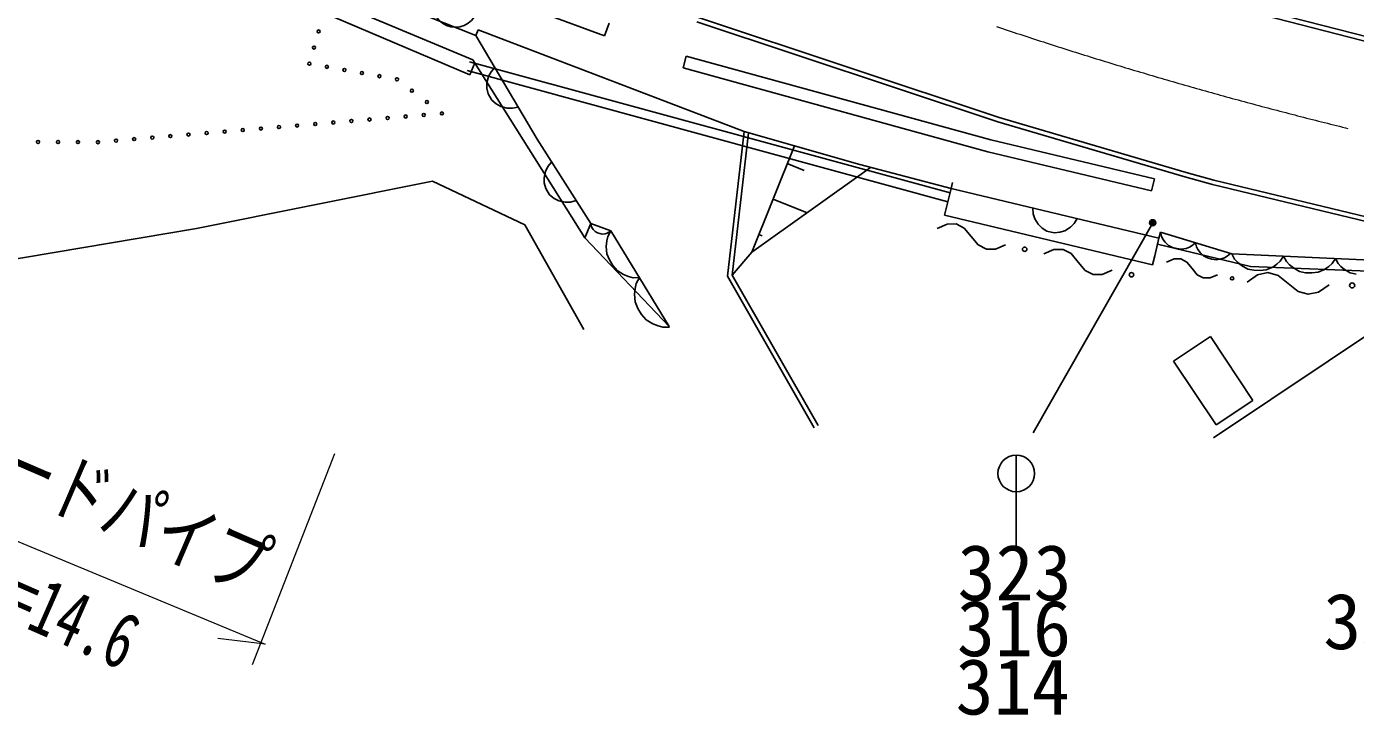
# Model space of a CAD drawing. Units: millimetres, scale not verified. Extents: x 40000 to 680000, y 20000 to 380000.
# Drawn here: x 104402 to 147974, y 253027 to 275632 of the extents above; entities that cross this region are included whole.
import ezdxf
from ezdxf.enums import TextEntityAlignment as Align

# ---------------------------------------------------------------- set-up
doc = ezdxf.new("R2010")
doc.units = ezdxf.units.MM
doc.header["$LTSCALE"] = 1000
doc.linetypes.add('CHAIN', pattern=[18.5, 12, -1.5, 3.5, -1.5])
for name, color, linetype, lineweight in [('M-BGD', 7, 'Continuous', 25), ('M-BMK', 2, 'CHAIN', 13), ('M-BMK-SRVR', 3, 'Continuous', 25), ('M-STR-HTXT', 7, 'Continuous', 13), ('M-STR-STRC', 7, 'Continuous', 25)]:
    doc.layers.add(name, color=color, linetype=linetype, lineweight=lineweight)
doc.styles.add('ＭＳ ゴシック', font='')
doc.styles.get('ＭＳ ゴシック').set_extended_font_data('MS Gothic')

msp = doc.modelspace()

# ---------------------------------------------------------------- linework, layer by layer
at = {"layer": 'M-BGD'}
for p, q in [((119136, 275343), (106008, 280545)), ((105854, 280055), (119033, 274542)), ((149641, 274805), (140668, 277117)), ((140710, 277261), (149677, 274951)), ((114432, 275966), (118932, 274046)), ((121002, 276187), (123348, 275324)), ((126430, 275933), (136297, 272645)), ((119210, 275529), (119136, 275343)), ((119210, 275529), (127929, 272183)), ((123506, 275745), (123348, 275324)), ((136252, 272502), (126381, 275791)), ((121139, 271934), (119136, 275343)), ((119033, 274542), (122709, 268700)), ((134605, 269883), (118849, 274190)), ((134684, 270173), (118929, 274479)), ((118932, 274046), (119099, 274437)), ((119633, 274143), (119549, 273989)), ((119758, 274286), (119633, 274143)), ((119496, 273784), (119494, 273609)), ((119549, 273989), (119496, 273784)), ((119494, 273609), (119533, 273423)), ((119533, 273423), (119655, 273216)), ((119655, 273216), (119798, 273091)), ((119798, 273091), (119951, 273008)), ((119951, 273008), (120157, 272954)), ((120157, 272954), (120332, 272953)), ((120332, 272953), (120517, 272992)), ((142377, 270701), (136252, 272502)), ((136297, 272645), (142419, 270846)), ((122899, 269169), (121139, 271934)), ((127382, 267437), (127929, 272183)), ((127537, 267469), (128075, 272142)), ((131727, 271107), (127929, 272183)), ((128179, 268228), (129579, 271715)), ((121497, 271037), (121418, 270880)), ((121616, 271184), (121497, 271037)), ((129345, 271134), (129904, 270910)), ((134714, 270320), (131727, 271107)), ((121418, 270880), (121372, 270673)), ((121372, 270673), (121377, 270499)), ((128179, 268228), (132077, 271007)), ((143287, 270445), (142377, 270701)), ((142419, 270846), (143326, 270590)), ((143326, 270590), (149223, 269173)), ((117707, 270555), (109978, 269004)), ((120737, 269121), (117707, 270555)), ((121377, 270499), (121423, 270314)), ((121423, 270314), (121552, 270112)), ((134505, 269444), (134714, 270320)), ((134714, 270320), (134760, 270514)), ((134714, 270320), (141533, 268690)), ((149186, 269028), (143287, 270445)), ((121552, 270112), (121699, 269992)), ((121699, 269992), (121856, 269914)), ((121856, 269914), (122063, 269868)), ((122063, 269868), (122238, 269873)), ((122238, 269873), (122422, 269919)), ((128879, 269972), (129996, 269523)), ((134505, 269444), (141324, 267814)), ((137394, 269679), (137411, 269490)), ((137411, 269490), (137463, 269323)), ((137463, 269323), (137574, 269143)), ((138753, 269169), (138853, 269330)), ((109978, 269004), (99814, 267297)), ((122669, 265691), (120737, 269121)), ((122709, 268700), (122899, 269169)), ((122899, 269169), (122915, 269089)), ((123560, 268930), (122899, 269169)), ((122915, 269089), (122940, 269035)), ((122940, 269035), (122979, 268977)), ((122979, 268977), (123043, 268908)), ((123043, 268908), (123118, 268867)), ((123118, 268867), (123197, 268838)), ((123197, 268838), (123280, 268823)), ((123374, 268834), (123441, 268854)), ((123441, 268854), (123494, 268880)), ((123560, 268930), (123463, 268744)), ((123494, 268880), (123558, 268931)), ((125477, 265786), (123560, 268930)), ((134258, 269010), (134588, 269153)), ((134588, 269153), (134885, 269156)), ((134885, 269156), (135149, 269019)), ((135149, 269019), (135379, 268742)), ((137574, 269143), (137699, 269020)), ((137699, 269020), (137860, 268920)), ((137860, 268920), (138094, 268864)), ((138094, 268864), (138283, 268881)), ((138283, 268881), (138450, 268933)), ((138450, 268933), (138630, 269044)), ((138630, 269044), (138753, 269169)), ((141580, 268884), (141533, 268690)), ((141580, 268884), (141614, 268749)), ((141580, 268884), (143919, 268177)), ((125470, 265792), (122709, 268700)), ((123280, 268823), (123374, 268834)), ((123427, 268596), (123409, 268417)), ((123409, 268417), (123430, 268176)), ((123463, 268744), (123427, 268596)), ((128413, 268809), (128524, 268764)), ((135379, 268742), (135609, 268465)), ((135609, 268465), (135872, 268328)), ((136169, 268331), (136499, 268474)), ((141394, 268106), (141533, 268690)), ((144532, 267758), (141485, 268490)), ((141614, 268749), (141662, 268659)), ((141662, 268659), (141733, 268562)), ((141733, 268562), (141850, 268452)), ((141850, 268452), (141981, 268387)), ((142535, 268395), (142625, 268443)), ((142625, 268443), (142728, 268537)), ((142728, 268537), (142762, 268401)), ((142762, 268401), (142810, 268311)), ((123430, 268176), (123511, 267973)), ((123511, 267973), (123624, 267789)), ((128179, 268228), (127537, 267469)), ((135872, 268328), (136169, 268331)), ((137760, 268173), (138090, 268317)), ((138090, 268317), (138387, 268320)), ((138387, 268320), (138650, 268183)), ((138650, 268183), (138880, 267906)), ((141324, 267814), (141394, 268106)), ((141779, 267905), (142028, 268010)), ((141981, 268387), (142119, 268345)), ((142028, 268010), (142251, 268010)), ((142119, 268345), (142263, 268326)), ((142251, 268010), (142447, 267905)), ((142263, 268326), (142422, 268354)), ((142422, 268354), (142535, 268395)), ((142810, 268311), (142881, 268215)), ((142881, 268215), (142998, 268104)), ((142998, 268104), (143129, 268039)), ((143129, 268039), (143267, 267998)), ((143267, 267998), (143412, 267979)), ((143412, 267979), (143571, 268006)), ((143571, 268006), (143683, 268047)), ((143683, 268047), (143773, 268095)), ((143773, 268095), (143877, 268189)), ((143919, 268177), (144013, 268002)), ((143919, 268177), (148958, 267946)), ((144013, 268002), (144111, 267896)), ((145508, 267934), (145617, 268099)), ((145617, 268099), (145712, 267925)), ((147206, 267856), (147316, 268022)), ((147316, 268022), (147404, 267857)), ((123624, 267789), (123767, 267623)), ((123767, 267623), (123972, 267495)), ((138880, 267906), (139110, 267629)), ((139110, 267629), (139374, 267492)), ((139670, 267495), (140001, 267638)), ((142447, 267905), (142618, 267696)), ((142618, 267696), (142788, 267487)), ((144111, 267896), (144242, 267788)), ((144242, 267788), (144441, 267676)), ((144441, 267676), (144643, 267633)), ((144532, 267758), (149025, 267578)), ((144643, 267633), (144847, 267624)), ((144768, 267488), (145107, 267562)), ((144847, 267624), (145052, 267648)), ((145052, 267648), (145261, 267741)), ((145107, 267562), (145440, 267467)), ((145261, 267741), (145401, 267837)), ((145401, 267837), (145508, 267934)), ((145712, 267925), (145809, 267818)), ((145809, 267818), (145940, 267710)), ((145940, 267710), (146139, 267599)), ((146139, 267599), (146341, 267555)), ((146341, 267555), (146545, 267546)), ((146545, 267546), (146751, 267571)), ((146751, 267571), (146959, 267663)), ((146959, 267663), (147099, 267759)), ((147099, 267759), (147206, 267856)), ((147404, 267857), (147496, 267757)), ((147496, 267757), (147619, 267655)), ((147619, 267655), (147807, 267551)), ((147807, 267551), (147997, 267510)), ((123972, 267495), (124139, 267428)), ((124139, 267428), (124287, 267392)), ((124287, 267392), (124497, 267393)), ((124394, 267197), (124356, 267041)), ((124497, 267393), (124394, 267197)), ((127382, 267437), (130224, 262463)), ((127537, 267469), (130354, 262537)), ((139374, 267492), (139670, 267495)), ((142788, 267487), (142985, 267382)), ((142985, 267382), (143208, 267383)), ((143208, 267383), (143456, 267488)), ((144424, 267247), (144768, 267488)), ((145440, 267467), (145768, 267204)), ((145768, 267204), (146095, 266942)), ((146767, 266920), (147111, 267162)), ((124356, 267041), (124338, 266851)), ((124338, 266851), (124359, 266597)), ((146095, 266942), (146429, 266847)), ((146429, 266847), (146767, 266920)), ((124359, 266597), (124446, 266383)), ((124446, 266383), (124564, 266188)), ((124564, 266188), (124716, 266013)), ((124716, 266013), (124932, 265878)), ((124932, 265878), (125108, 265808)), ((125108, 265808), (125265, 265770)), ((143317, 262140), (149119, 266016)), ((125265, 265770), (125486, 265771)), ((143218, 265458), (142009, 264651)), ((144615, 263366), (143218, 265458)), ((143407, 262559), (142009, 264651)), ((144615, 263366), (143407, 262559))]:
    msp.add_line(p, q, dxfattribs=at)
for centre, radius in [((113978, 275471), 50), ((113827, 274942), 50), ((113675, 274413), 50), ((114249, 274310), 50), ((114824, 274208), 50), ((115398, 274106), 50), ((115972, 274004), 50), ((116546, 273902), 50), ((117037, 273528), 50), ((117529, 273154), 50), ((117427, 272731), 50), ((118021, 272780), 50), ((112086, 272285), 50), ((112679, 272335), 50), ((113273, 272384), 50), ((113866, 272434), 50), ((114460, 272483), 50), ((115053, 272533), 50), ((115647, 272582), 50), ((116240, 272632), 50), ((116834, 272681), 50), ((104778, 271844), 50), ((105433, 271843), 50), ((106088, 271841), 50), ((106744, 271839), 50), ((107337, 271889), 50), ((107931, 271938), 50), ((108524, 271988), 50), ((109118, 272037), 50), ((109711, 272087), 50), ((110305, 272137), 50), ((110899, 272186), 50), ((111492, 272236), 50), ((137129, 268324), 72), ((140631, 267488), 72), ((143928, 267370), 54), ((147867, 267138), 84)]:
    msp.add_circle(centre, radius, dxfattribs=at)
at = {"layer": 'M-BMK'}
msp.add_arc((181768, 411249), 143066, 251.42955, 261.78232, dxfattribs=at)
at = {"layer": 'M-BMK-SRVR'}
msp.add_circle((118460, 276360), 750, dxfattribs=at)
at = {"layer": 'M-STR-HTXT'}
for p, q in [((114501, 261608), (111800, 254688)), ((103698, 258907), (112222, 255363)), ((112222, 255363), (110676, 255551))]:
    msp.add_line(p, q, dxfattribs=at)
at = {"layer": 'M-STR-STRC'}
for p, q in [((125927, 274277), (126033, 274662)), ((136022, 271913), (126033, 274662)), ((135923, 271525), (125927, 274277)), ((141382, 270633), (136022, 271913)), ((141289, 270244), (135923, 271525)), ((141289, 270244), (141382, 270633)), ((141327, 269193), (137412, 262295)), ((136853, 261567), (136853, 258567))]:
    msp.add_line(p, q, dxfattribs=at)
for centre, radius in [((141327, 269193), 100), ((141327, 269193), 60), ((141327, 269193), 20), ((136853, 260967), 600)]:
    msp.add_circle(centre, radius, dxfattribs=at)

# ---------------------------------------------------------------- texts
at = {"layer": 'M-STR-HTXT', "style": 'ＭＳ ゴシック'}
for s, rotation, width, p in [('ガードパイプ', 336.7, 0.75, (101306, 260893)), ('L=14.6', 336.3, 0.7, (102520, 256103))]:
    msp.add_text(s, height=1833, rotation=rotation, dxfattribs=dict(at, width=width)).set_placement(p, align=Align.BOTTOM_LEFT)
at = {"layer": 'M-STR-STRC', "style": 'ＭＳ ゴシック'}
for s, p in [('323', (134928, 256251)), ('316', (134907, 254422)), ('330', (146920, 254652)), ('314', (134864, 252507))]:
    msp.add_text(s, height=1833, dxfattribs=at).set_placement(p, align=Align.BOTTOM_LEFT)

doc.saveas('drawing.dxf')
